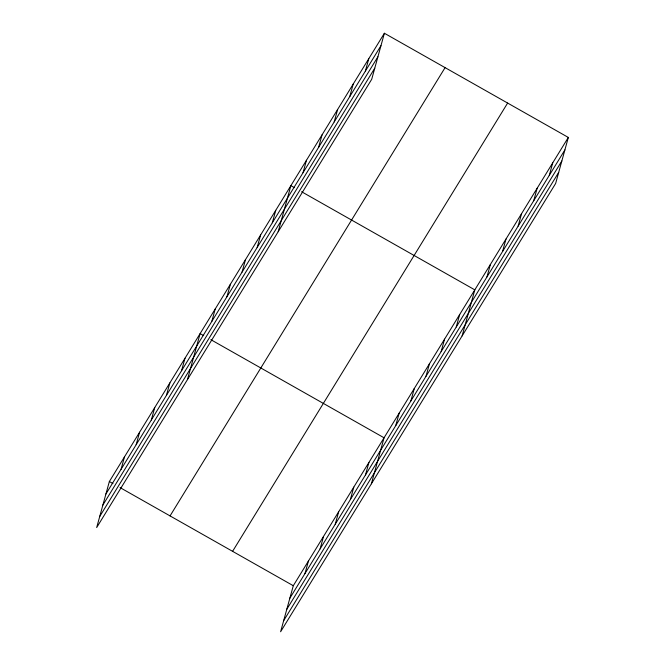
<?xml version="1.0" encoding="UTF-8"?>
<svg xmlns="http://www.w3.org/2000/svg" width="665" height="665" viewBox="0 0 665 665"><rect width="100%" height="100%" fill="white"/><g stroke="black" fill="none" stroke-linecap="round" stroke-linejoin="round"><path stroke-width="1" d="M384.387 33.25L109.359 481.526L96.674 527.561L371.71 79.285L384.387 33.25L568.326 137.439L555.641 183.474L280.613 631.75L293.29 585.715L568.326 137.439M121.047 469.34L124.48 456.872M136.175 444.686L139.608 432.217M151.304 420.031L154.737 407.562M166.425 395.376L169.866 382.907M181.553 370.721L184.986 358.252M187.439 379.624L200.115 333.597L203.69 335.617M211.811 321.411L215.244 308.942M226.931 296.756L230.373 284.288M242.06 272.101L245.493 259.633M257.189 247.447L260.622 234.978M272.318 222.792L275.751 210.323M278.194 231.694L290.879 185.66L294.445 187.688M303.024 172.734L306.465 160.265M318.61 147.331L322.043 134.862M334.196 121.928L337.629 109.459M349.782 96.525L353.215 84.056M365.368 71.122L368.801 58.653M304.986 573.538L308.419 561.061M320.114 548.883L323.547 536.406M335.235 524.22L338.676 511.751M350.364 499.565L353.797 487.096M365.492 474.91L368.925 462.441M371.369 483.821L384.054 437.786L210.83 339.665M395.742 425.6L399.183 413.131M410.87 400.945L414.303 388.476M425.999 376.29L429.432 363.822M441.128 351.635L444.561 339.167M456.248 326.981L459.69 314.512M462.133 335.892L474.81 289.857L301.586 191.728M486.963 276.923L490.396 264.454M502.549 251.52L505.982 239.051M518.135 226.117L521.568 213.648M533.721 200.722L537.154 188.245M549.307 175.319L552.74 162.842M105.918 493.995L380.954 45.719M102.867 505.076L377.903 56.799M99.725 516.481L374.761 68.204M170.057 515.907L445.085 67.63M232.592 551.335L507.628 103.058M289.857 598.192L564.893 149.916M286.806 609.265L561.842 160.988M283.664 620.678L558.691 172.401M109.359 481.526L112.925 483.546M120.066 487.595L293.29 585.715"/></g></svg>
